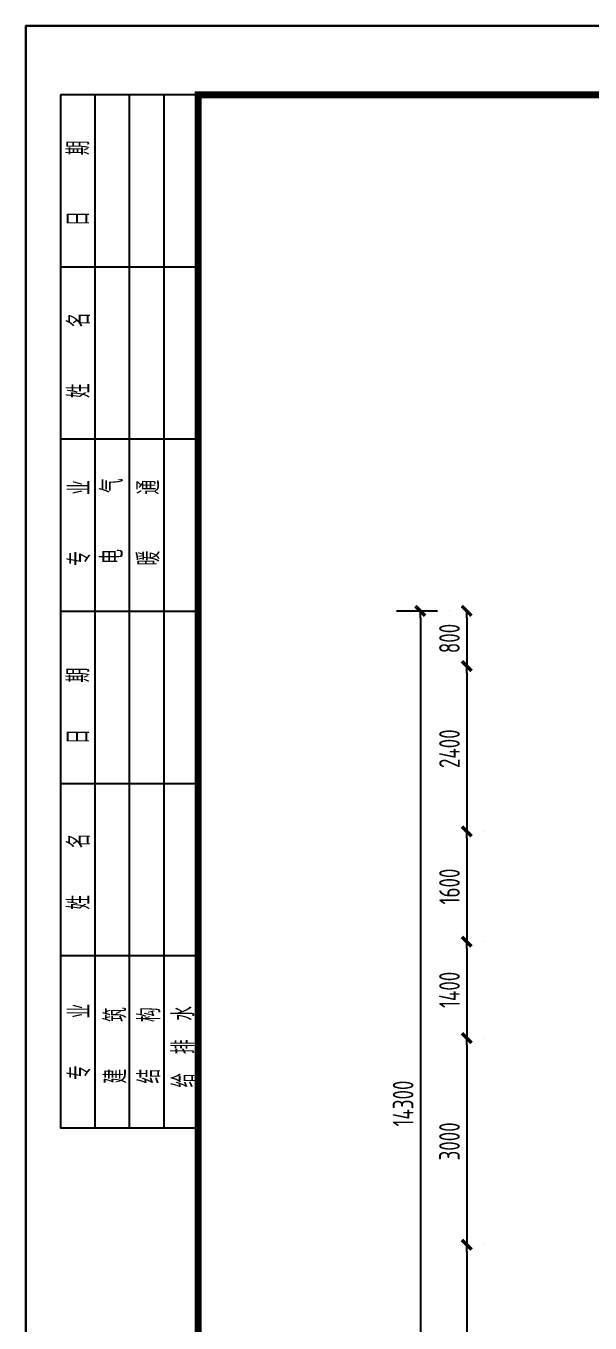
# Model space of a CAD drawing. Extents: x 580289 to 1106878, y -144605 to 78052.
# Drawn here: x 748202 to 756393, y 58432 to 77260 of the extents above; entities that cross this region are included whole.
import ezdxf
from ezdxf.enums import TextEntityAlignment as Align

# ---------------------------------------------------------------- set-up
doc = ezdxf.new("R2010")
doc.units = 0
doc.header["$LTSCALE"] = 100
doc.layers.get('0').update_dxf_attribs({"linetype": 'CONTINUOUS'})
doc.layers.get('Defpoints').update_dxf_attribs({"linetype": 'CONTINUOUS'})
for name, color, linetype in [('DIM', 3, 'CONTINUOUS'), ('T图框', 7, 'CONTINUOUS'), ('图框', 254, 'CONTINUOUS')]:
    doc.layers.add(name, color=color, linetype=linetype)
doc.styles.add('DX', font='tssdeng.shx', dxfattribs={"width": 0.7, "bigfont": 'tssdchn.shx'})
doc.styles.add('TSSD_Dimension', font='Tssdeng.shx', dxfattribs={"width": 0.7, "bigfont": 'tssdchn.shx'})
doc.dimstyles.new('TSSD_100_100$0', dxfattribs={"dimtxt": 300, "dimasz": 100, "dimexe": 250, "dimexo": 250, "dimgap": 100, "dimtad": 1, "dimdec": 0, "dimzin": 0, "dimdsep": 46, "dimtxsty": 'TSSD_Dimension', "dimblk": '_TSDBK', "dimblk1": '_TSDBK', "dimblk2": '_TSDBK', "dimsah": 1, "dimcen": 0, "dimclrt": 7, "dimadec": 0, "dimazin": 0, "dimtfac": 1, "dimtdec": 0, "dimtix": 1, "dimtmove": 2, "dimatfit": 3, "dimldrblk": '_TSDBK', "dimfxl": 1, "dimtolj": 1, "dimtzin": 0, "dimarcsym": 0})

# ---------------------------------------------------------------- blocks, each defined once
blk = doc.blocks.new('_TSDBK')
blk.add_line((-1, 0), (0, 0))
at = {"const_width": 0.5}
blk.add_lwpolyline([(-0.7, -0.7), (0.7, 0.7)], dxfattribs=at)
blk = doc.blocks.new('*D734')
at = {"layer": 'Defpoints', "color": 0}
for p in [(753333, 68769), (753333, 54469), (753929, 54469)]:
    blk.add_point(p, dxfattribs=at)
at = {"layer": 'DIM', "color": 0, "lineweight": -2}
for p, q in [((753583, 68769), (754179, 68769)), ((753929, 68669), (753929, 54569)), ((753583, 54469), (754179, 54469))]:
    blk.add_line(p, q, dxfattribs=at)
at = {"layer": 'DIM', "color": 0, "lineweight": -2, "xscale": 100, "yscale": 100, "zscale": 100}
for p, rotation in [((753929, 68769), 90), ((753929, 54469), 270)]:
    blk.add_blockref('_TSDBK', p, dxfattribs=dict(at, rotation=rotation))
at = {"layer": 'DIM', "color": 7, "insert": (753679, 61619), "char_height": 300, "attachment_point": 5, "rotation": 90, "style": 'TSSD_Dimension'}
blk.add_mtext('\\A1;14300', dxfattribs=at)
blk = doc.blocks.new('*D735')
at = {"layer": 'Defpoints', "color": 0}
for p in [(754602, 68769), (754602, 67969), (754602, 67969)]:
    blk.add_point(p, dxfattribs=at)
at = {"layer": 'DIM', "color": 0, "lineweight": -2}
for p, q in [((754352, 68769), (754352, 68769)), ((754602, 68669), (754602, 68069))]:
    blk.add_line(p, q, dxfattribs=at)
at = {"layer": 'DIM', "color": 0, "lineweight": -2, "xscale": 100, "yscale": 100, "zscale": 100}
for p, rotation in [((754602, 68769), 90), ((754602, 67969), 270)]:
    blk.add_blockref('_TSDBK', p, dxfattribs=dict(at, rotation=rotation))
at = {"layer": 'DIM', "color": 7, "insert": (754352, 68369), "char_height": 300, "attachment_point": 5, "rotation": 90, "style": 'TSSD_Dimension'}
blk.add_mtext('\\A1;800', dxfattribs=at)
blk = doc.blocks.new('*D736')
at = {"layer": 'Defpoints', "color": 0}
for p in [(754602, 67969), (754602, 65569), (754602, 65569)]:
    blk.add_point(p, dxfattribs=at)
at = {"layer": 'DIM', "color": 0, "lineweight": -2}
for p, q in [((754602, 67869), (754602, 65669)), ((754852, 65569), (754852, 65569))]:
    blk.add_line(p, q, dxfattribs=at)
at = {"layer": 'DIM', "color": 0, "lineweight": -2, "xscale": 100, "yscale": 100, "zscale": 100}
for p, rotation in [((754602, 67969), 90), ((754602, 65569), 270)]:
    blk.add_blockref('_TSDBK', p, dxfattribs=dict(at, rotation=rotation))
at = {"layer": 'DIM', "color": 7, "insert": (754352, 66769), "char_height": 300, "attachment_point": 5, "rotation": 90, "style": 'TSSD_Dimension'}
blk.add_mtext('\\A1;2400', dxfattribs=at)
blk = doc.blocks.new('*D737')
at = {"layer": 'Defpoints', "color": 0}
for p in [(754602, 65569), (754602, 63969), (754602, 63969)]:
    blk.add_point(p, dxfattribs=at)
at = {"layer": 'DIM', "color": 0, "lineweight": -2}
for p, q in [((754852, 65569), (754852, 65569)), ((754602, 65469), (754602, 64069)), ((754852, 63969), (754852, 63969))]:
    blk.add_line(p, q, dxfattribs=at)
at = {"layer": 'DIM', "color": 0, "lineweight": -2, "xscale": 100, "yscale": 100, "zscale": 100}
for p, rotation in [((754602, 65569), 90), ((754602, 63969), 270)]:
    blk.add_blockref('_TSDBK', p, dxfattribs=dict(at, rotation=rotation))
at = {"layer": 'DIM', "color": 7, "insert": (754352, 64769), "char_height": 300, "attachment_point": 5, "rotation": 90, "style": 'TSSD_Dimension'}
blk.add_mtext('\\A1;1600', dxfattribs=at)
blk = doc.blocks.new('*D738')
at = {"layer": 'Defpoints', "color": 0}
for p in [(754602, 63969), (754602, 62569), (754602, 62569)]:
    blk.add_point(p, dxfattribs=at)
at = {"layer": 'DIM', "color": 0, "lineweight": -2}
for p, q in [((754602, 63869), (754602, 62669)), ((754852, 63969), (754852, 63969)), ((754852, 62569), (754852, 62569))]:
    blk.add_line(p, q, dxfattribs=at)
at = {"layer": 'DIM', "color": 0, "lineweight": -2, "xscale": 100, "yscale": 100, "zscale": 100}
for p, rotation in [((754602, 63969), 90), ((754602, 62569), 270)]:
    blk.add_blockref('_TSDBK', p, dxfattribs=dict(at, rotation=rotation))
at = {"layer": 'DIM', "color": 7, "insert": (754352, 63269), "char_height": 300, "attachment_point": 5, "rotation": 90, "style": 'TSSD_Dimension'}
blk.add_mtext('\\A1;1400', dxfattribs=at)
blk = doc.blocks.new('*D739')
at = {"layer": 'Defpoints', "color": 0}
for p in [(754602, 62569), (754602, 59569), (754602, 59569)]:
    blk.add_point(p, dxfattribs=at)
at = {"layer": 'DIM', "color": 0, "lineweight": -2}
for p, q in [((754852, 62569), (754852, 62569)), ((754602, 62469), (754602, 59669)), ((754852, 59569), (754852, 59569))]:
    blk.add_line(p, q, dxfattribs=at)
at = {"layer": 'DIM', "color": 0, "lineweight": -2, "xscale": 100, "yscale": 100, "zscale": 100}
for p, rotation in [((754602, 62569), 90), ((754602, 59569), 270)]:
    blk.add_blockref('_TSDBK', p, dxfattribs=dict(at, rotation=rotation))
at = {"layer": 'DIM', "color": 7, "insert": (754352, 61069), "char_height": 300, "attachment_point": 5, "rotation": 90, "style": 'TSSD_Dimension'}
blk.add_mtext('\\A1;3000', dxfattribs=at)
blk = doc.blocks.new('*D740')
at = {"layer": 'Defpoints', "color": 0}
for p in [(754602, 59569), (754602, 54469), (754602, 54469)]:
    blk.add_point(p, dxfattribs=at)
at = {"layer": 'DIM', "color": 0, "lineweight": -2}
for p, q in [((754852, 59569), (754852, 59569)), ((754602, 59469), (754602, 54569)), ((754852, 54469), (754852, 54469))]:
    blk.add_line(p, q, dxfattribs=at)
at = {"layer": 'DIM', "color": 0, "lineweight": -2, "xscale": 100, "yscale": 100, "zscale": 100}
for p, rotation in [((754602, 59569), 90), ((754602, 54469), 270)]:
    blk.add_blockref('_TSDBK', p, dxfattribs=dict(at, rotation=rotation))
at = {"layer": 'DIM', "color": 7, "insert": (754352, 57019), "char_height": 300, "attachment_point": 5, "rotation": 90, "style": 'TSSD_Dimension'}
blk.add_mtext('\\A1;5100', dxfattribs=at)
blk = doc.blocks.new('A$C72C84CBD')
at = {"layer": '图框', "color": 0}
for p, q in [((2500, 58400), (500, 58400)), ((500, 58400), (500, 43400)), ((1000, 58400), (1000, 43400)), ((1500, 58400), (1500, 43400)), ((2000, 58400), (2000, 43400)), ((2500, 55900), (500, 55900)), ((2500, 53400), (500, 53400)), ((2500, 50900), (500, 50900)), ((2500, 48400), (500, 48400)), ((2500, 45900), (500, 45900)), ((2500, 43400), (500, 43400))]:
    blk.add_line(p, q, dxfattribs=at)
for points in [[(0, 0), (0, 59400), (84100, 59400), (84100, 0)], [(0, 0), (84100, 0), (84100, 59400), (0, 59400)]]:
    blk.add_lwpolyline(points, close=True, dxfattribs=at)
at = {"layer": '图框', "color": 0, "const_width": 100}
blk.add_lwpolyline([(2500, 1000), (83100, 1000), (83100, 58400), (2500, 58400)], close=True, dxfattribs=at)
at = {"layer": '图框', "color": 0, "style": 'DX', "width": 0.7}
for s, p in [('日      期', (747, 57116, 2200)), ('姓      名 ', (752, 54687)), ('专      业', (762, 52186)), ('电      气', (1232, 52213, 2200)), ('暖      通', (1766, 52190, 2200)), ('日     期', (747, 49531, 2200)), ('姓     名', (752, 47126)), ('专     业', (762, 44655)), ('建     筑', (1283, 44602, 2200)), ('结     构', (1774, 44602, 2200)), ('给  排  水', (2271, 44582, 2200))]:
    blk.add_text(s, height=320, rotation=90, dxfattribs=at).set_placement(p, align=Align.MIDDLE)
blk = doc.blocks.new('图框')
at = {"layer": 'T图框', "color": 4}
blk.add_blockref('A$C72C84CBD', (602717, 102744), dxfattribs=at)

msp = doc.modelspace()

# ---------------------------------------------------------------- block references
at = {"layer": 'T图框'}
msp.add_blockref('图框', (145485, -84883.4), dxfattribs=at)

# ---------------------------------------------------------------- dimensions: what is measured, and where the dimension line sits
at = {"layer": 'DIM'}
for base, p1, p2, picture, middle in [((753929.1, 54469.4), (753333, 68769.4), (753333, 54469.4), '*D734', (753679.1, 61619.4)), ((754602.4, 67969.4), (754602.4, 68769.4), (754602.4, 67969.4), '*D735', (754352.4, 68369.4)), ((754602.4, 65569.4), (754602.4, 67969.4), (754602.4, 65569.4), '*D736', (754352.4, 66769.4)), ((754602.4, 63969.4), (754602.4, 65569.4), (754602.4, 63969.4), '*D737', (754352.4, 64769.4)), ((754602.4, 62569.4), (754602.4, 63969.4), (754602.4, 62569.4), '*D738', (754352.4, 63269.4)), ((754602.4, 59569.4), (754602.4, 62569.4), (754602.4, 59569.4), '*D739', (754352.4, 61069.4)), ((754602.4, 54469.4), (754602.4, 59569.4), (754602.4, 54469.4), '*D740', (754352.4, 57019.4))]:
    dim = msp.add_linear_dim(base=base, p1=p1, p2=p2, angle=90, dimstyle='TSSD_100_100$0', dxfattribs=at)
    dim.commit()
    dim.dimension.update_dxf_attribs({"geometry": picture, "text_midpoint": middle})

doc.saveas('drawing.dxf')
